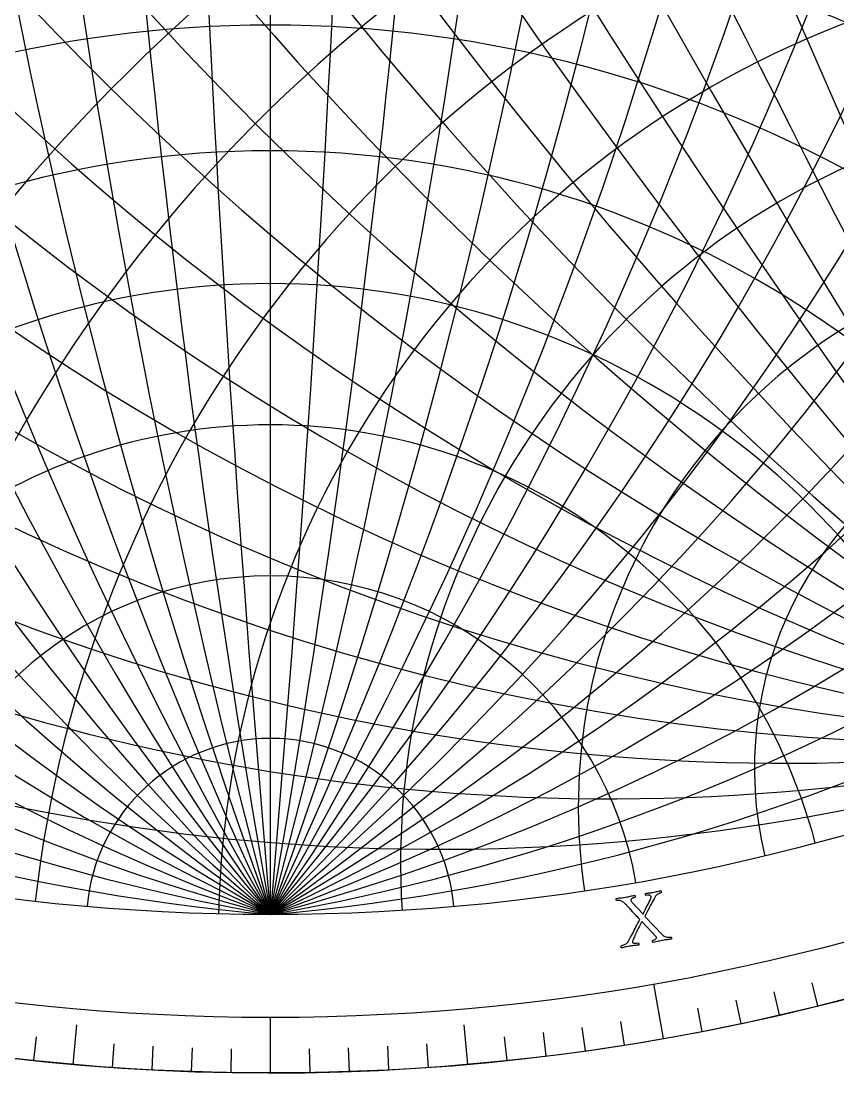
# Model space of a CAD drawing. Header units: millimetres. Extents: x -93 to 93, y -93 to 104.
# Drawn here: x -10.2 to 23.19, y -92.5 to -49.5 of the extents above; entities that cross this region are included whole.
import ezdxf

# ---------------------------------------------------------------- set-up
doc = ezdxf.new("R2010")
doc.units = ezdxf.units.MM
for name, color, linetype in [('CUT_OUTER', 1, 'Continuous'), ('ENGRAVE', 7, 'Continuous'), ('ENGRAVE_FINE', 8, 'Continuous'), ('TEXT', 5, 'Continuous')]:
    doc.layers.add(name, color=color, linetype=linetype)

msp = doc.modelspace()

# ---------------------------------------------------------------- linework, layer by layer
at = {"layer": 'CUT_OUTER'}
msp.add_arc((-0.00016163451268817473, -0.00020839108152426208), 92.4997916090597, 179.65828225975352, 0.2435267392302194, dxfattribs=at)
at = {"layer": 'ENGRAVE'}
for points in [[(-0, -86.025), (-0, 86.025)], [(16.0625, -91.0947), (15.6689, -88.8629)], [(-0, -92.5), (-0, -90.2338)], [(-8.0619, -92.148), (-7.9208, -90.5354)], [(8.0619, -92.148), (7.9208, -90.5354)]]:
    msp.add_lwpolyline(points, dxfattribs=at)
for radius in [92.5, 90.23375, 86.025, 86.025]:
    msp.add_circle((0, 0), radius, dxfattribs=at)
for centre, radius, start, end in [((15.168528515445656, 0), 87.35207428747118, 99.99999983752946, 260.00000016247054), ((31.310539402750127, 0), 91.5458928772404, 109.99999992129074, 250.00000007870926), ((49.66655690703753, -1.624501599083876e-14), 99.33311381407509, 119.99999995038047, 240.00000004961953), ((72.18354577202557, 7.806927275901396e-15), 112.29766206480932, 129.9999999658587, 230.0000000341413), ((102.5206028029169, -0), 133.83114220566696, 139.99999997596137, 220.00000002403863), ((148.99967072111275, 2.109784916152207e-15), 172.05000000000007, 149.99999998346016, 210.00000001653984), ((236.35174500858386, -1.7136434653381925e-14), 251.52027352402956, 159.99999998957287, 200.00000001042713), ((487.87201853261314, 1.7969609642463094e-15), 495.39823081243077, 169.99999999494844, 190.00000000505156), ((-15.168528515445692, 5.0011889793700714e-15), 87.3520742874712, 279.99999983752946, 80.00000016247054), ((-72.18354577202558, 9.758659094876748e-15), 112.29766206480934, 309.9999999658587, 50.000000034141294), ((-49.66655690703753, 2.7075026651397943e-15), 99.33311381407509, 299.99999995038047, 60.00000004961953), ((-31.31053940275002, 0), 91.5458928772403, 289.99999992129074, 70.00000007870972), ((-487.8720185326132, 1.7969609642463094e-15), 495.3982308124308, 349.99999999494844, 10.000000005051561), ((-236.35174500858395, -1.7136434653381935e-14), 251.52027352402965, 339.99999998957287, 20.00000001042713), ((-148.9996707211126, 2.1097849161522048e-15), 172.04999999999993, 329.99999998346016, 30.000000016539843), ((-102.52060280291674, 5.6538157364751155e-15), 133.8311422056668, 319.9999999759614, 40.00000002403863), ((-4.817300315426914e-15, -133.83114220566696), 102.5206028029169, 49.99999997596137, 130.00000002403863), ((-4.7237309006349184e-15, -112.29766206480932), 72.18354577202557, 39.999999965858706, 140.0000000341413), ((-0, -99.33311381407499), 49.66655690703743, 29.99999995038047, 150.00000004961953), ((-0, -91.54589287724038), 31.310539402750102, 19.999999921290737, 160.00000007870926), ((-0, -87.35207428747128), 15.168528515445757, 9.999999837529913, 170.0000001624701)]:
    msp.add_arc(centre, radius, start, end, dxfattribs=at)
at = {"layer": 'ENGRAVE_FINE'}
for points in [[(34.4171, -78.8401), (-34.4171, 78.8401)], [(22.3778, -89.7524), (22.1428, -88.81)], [(20.808, -90.1292), (20.5895, -89.1829)], [(17.6498, -90.8005), (17.4645, -89.8471)], [(19.2318, -90.4787), (19.0299, -89.5286)], [(12.8735, -91.5998), (12.7383, -90.638)], [(14.4702, -91.3612), (14.3183, -90.4019)], [(-9.6689, -91.9933), (-9.5674, -91.0273)], [(9.6689, -91.9933), (9.5674, -91.0273)], [(11.2729, -91.8105), (11.1545, -90.8465)], [(-6.4525, -92.2747), (-6.3847, -91.3058)], [(-4.8411, -92.3732), (-4.7902, -91.4033)], [(-3.2282, -92.4437), (-3.1943, -91.473)], [(-1.6143, -92.4859), (-1.5974, -91.5148)], [(1.6143, -92.4859), (1.5974, -91.5148)], [(3.2282, -92.4437), (3.1943, -91.473)], [(4.8411, -92.3732), (4.7902, -91.4033)], [(6.4525, -92.2747), (6.3847, -91.3058)]]:
    msp.add_lwpolyline(points, dxfattribs=at)
for centre, radius, start, end in [((7.52621227981759, 0), 86.35360152466644, 94.99999967255303, 265.00000032744697), ((23.05032927888738, 0), 89.05963341977744, 104.99999989308458, 255.00000010691542), ((40.114116292783706, 0), 94.91808547874831, 114.99999993856432, 245.00000006143568), ((60.23535347449024, 9.75772329238978e-15), 105.01713399820423, 124.99999995908661, 235.0000000409134), ((86.02499999999996, -1.1723341796468616e-14), 121.65772170314547, 134.99999997135205, 225.00000002864795), ((122.85643227999066, -8.581897466331998e-15), 149.98001059330522, 144.9999999799404, 215.0000000200596), ((184.48120783683476, 3.968188271997002e-15), 203.55249119069367, 154.99999998664111, 205.00000001335889), ((321.0496707211125, 1.2920018870628593e-14), 332.3750768260682, 164.99999999232364, 195.00000000767636), ((983.2702493450453, -3.6366812449670425e-15), 987.02618195875, 174.99999999749366, 185.00000000250634), ((-7.526212279817645, 8.119422323193695e-15), 86.3536015246665, 274.9999996725535, 85.00000032744651), ((-23.05032927888738, 3.0584866627739177e-15), 89.05963341977744, 284.9999998930846, 75.00000010691542), ((-60.23535347449013, -3.252574430796591e-15), 105.01713399820412, 304.9999999590866, 55.00000004091339), ((-40.114116292783706, 8.991473341385332e-15), 94.91808547874831, 294.9999999385643, 65.00000006143568), ((-983.2702493450452, -1.0910043734901128e-14), 987.0261819587499, 354.99999999749366, 5.00000000250634), ((-321.0496707211125, 1.4094566040685736e-14), 332.3750768260682, 344.99999999232364, 15.000000007676363), ((-184.48120783683453, 2.6454588479979976e-15), 203.55249119069344, 334.9999999866411, 25.000000013358886), ((-122.85643227999053, -1.0298276959598388e-14), 149.98001059330508, 324.9999999799404, 35.00000002005959), ((-86.02499999999996, -1.1723341796468616e-14), 121.65772170314547, 314.99999997135205, 45.000000028647946), ((-6.897616614894542, -3.0111054971237197), 86.35360152466649, 298.5833330058865, 108.58333366078), ((-13.901640084243787, -6.068662150098609), 87.35207428747132, 303.5833331708634, 103.58333349580312), ((-21.125146129507776, -9.222032361257194), 89.05963341977743, 308.58333322641806, 98.58333344024845), ((6.897616614894488, 3.0111054971236766), 86.35360152466643, 118.58333300588606, 288.58333366078045), ((13.901640084243802, 6.068662150098621), 87.35207428747135, 123.5833331708634, 283.5833334958031), ((21.12514612950774, 9.22203236125717), 89.0596334197774, 128.58333322641806, 278.5833334402489), ((28.695456462856022, 12.526797518899356), 91.54589287724042, 133.58333325462377, 273.58333341204275), ((36.76375110690086, 16.04895418713696), 94.9180854787483, 138.5833332718978, 268.58333339476917), ((45.518363738590764, 19.870718093751716), 99.33311381407516, 143.58333328371396, 263.583333382953), ((55.2044454079305, 24.09910818681059), 105.01713399820419, 148.58333329241964, 258.5833333742469), ((66.15471450018525, 28.87937031206012), 112.29766206480939, 153.5833332991922, 253.58333336747432), ((78.84011867264003, 34.417093321256196), 121.65772170314563, 158.58333330468554, 248.58333336198098), ((93.95799466867241, 41.016694612257176), 133.8311422056669, 163.58333330929486, 243.58333335737166), ((112.59535833364276, 49.15270322460947), 149.9800105933053, 168.5833333132739, 238.58333335339262), ((136.55509121577236, 59.612154281255215), 172.05000000000027, 173.58333331679364, 233.58333334987333), ((169.07318010727076, 73.80769481125694), 203.55249119069325, 178.5833333199746, 228.58333334669192), ((-28.695456462855894, -12.526797518899333), 91.54589287724029, 313.58333325462377, 93.58333341204275), ((-216.61144580020107, -94.5601867434138), 251.52027352402973, 3.5833333229063555, 43.58333334376016), ((-169.07318010727133, -73.80769481125716), 203.55249119069384, 358.5833333199746, 48.583333346691916), ((-136.55509121577225, -59.61215428125522), 172.05000000000015, 353.58333331679364, 53.58333334987333), ((-112.59535833364265, -49.15270322460939), 149.98001059330514, 348.5833333132739, 58.58333335339262), ((-93.95799466867234, -41.01669461225713), 133.83114220566682, 343.58333330929486, 63.58333335737166), ((-78.84011867263983, -34.41709332125613), 121.65772170314541, 338.58333330468554, 68.58333336198143), ((-66.1547145001852, -28.879370312060082), 112.29766206480932, 333.5833332991922, 73.58333336747432), ((-55.204445407930365, -24.099108186810522), 105.01713399820405, 328.58333329241964, 78.58333337424688), ((-45.518363738590594, -19.87071809375166), 99.333113814075, 323.5833332837135, 83.58333338295301), ((-36.7637511069009, -16.04895418713698), 94.91808547874834, 318.5833332718978, 88.58333339476917), ((216.61144580020022, 94.56018674341345), 251.52027352402882, 183.58333332290636, 223.58333334376016), ((294.23532856105226, 128.4463409237675), 332.3750768260687, 188.58333332565712, 218.5833333410094), ((447.12453168464526, 195.18903563692598), 495.3982308124308, 193.58333332828192, 213.5833333383846), ((901.1466799841849, 393.38917677097555), 987.0261819587486, 198.58333333082714, 208.58333333583982), ((-901.1466799841866, -393.3891767709763), 987.0261819587504, 18.583333330827145, 28.583333335839825), ((-447.1245316846461, -195.18903563692638), 495.3982308124318, 13.583333328281924, 33.58333333838459), ((-294.23532856105163, -128.44634092376725), 332.3750768260681, 8.583333325657122, 38.58333334100939), ((132.97743721920935, -304.61482709439184), 321.0496707211129, 98.58333332565712, 128.5833333410094), ((100.62884889351226, -230.5130858844444), 236.3517450085837, 93.58333332290636, 133.58333334376016), ((81.43778070426364, -186.5516136191316), 184.48120783683495, 88.5833333199746, 138.58333334669192), ((68.83418664251226, -157.68023734527978), 148.99967072111264, 83.58333331679364, 143.58333334987333), ((60.00437106553631, -137.45355226620111), 122.85643227999033, 78.5833333132739, 148.58333335339262), ((53.5434921311566, -122.6534511315285), 102.52060280291698, 73.58333330929486, 153.58333335737166), ((48.673120152380925, -111.4967650859517), 86.02500000000002, 68.58333330468554, 158.58333336198143), ((44.92832449919704, -102.91846560708598), 72.18354577202547, 63.58333329919219, 163.58333336747478), ((-4.689336718587456e-15, -121.65772170314565), 86.02500000000015, 44.999999971352054, 135.00000002864795), ((42.0155129456211, -96.24601345049636), 60.23535347449023, 58.58333329241964, 168.58333337424688), ((39.74143618750336, -91.0367274771813), 49.66655690703744, 53.5833332837135, 173.58333338295301), ((-0, -105.0171339982043), 60.23535347449031, 34.99999995908661, 145.0000000409134), ((37.97506080554549, -86.99044607177335), 40.11411629278378, 48.5833332718978, 178.58333339476872), ((36.625905705709954, -83.89990187078646), 31.310539402750017, 43.58333325462377, 183.58333341204275), ((-0, -94.91808547874845), 40.11411629278385, 24.999999938564315, 155.00000006143568), ((35.63119691444748, -81.62129692248841), 23.05032927888743, 38.58333322641806, 188.58333344024845), ((34.94803246215858, -80.05635458442872), 15.168528515445585, 33.58333317086249, 193.58333349580403), ((-0, -89.05963341977746), 23.050329278887403, 14.999999893084578, 165.00000010691542), ((-0, -86.35360152466642), 7.526212279817557, 4.999999672552576, 175.00000032744742)]:
    msp.add_arc(centre, radius, start, end, dxfattribs=at)
at = {"layer": 'TEXT'}
msp.add_lwpolyline([(14.511, -85.3135), (14.5645, -85.3041), (14.6156, -85.2945), (14.6644, -85.2846), (14.7107, -85.2745), (14.7557, -85.2645), (14.8003, -85.2547), (14.8446, -85.2451), (14.8885, -85.2357), (14.8925, -85.243), (14.8963, -85.2535), (14.8999, -85.2671), (14.9032, -85.2841), (14.9053, -85.3004), (14.9051, -85.3124), (14.9025, -85.32), (14.8976, -85.3232), (14.8857, -85.3258), (14.8713, -85.3298), (14.8544, -85.3352), (14.8351, -85.342), (14.815, -85.3503), (14.7959, -85.36), (14.7779, -85.3711), (14.7608, -85.3835), (14.7468, -85.3976), (14.7378, -85.4133), (14.7338, -85.4308), (14.7347, -85.45), (14.7402, -85.468), (14.7507, -85.4878), (14.7662, -85.5096), (14.7867, -85.5333), (15.2259, -86.0099), (15.2766, -85.9084), (15.326, -85.8099), (15.3744, -85.7143), (15.4215, -85.6217), (15.4646, -85.5357), (15.5008, -85.4601), (15.5302, -85.3948), (15.5528, -85.34), (15.5555, -85.3315), (15.5572, -85.3232), (15.558, -85.3151), (15.5578, -85.3072), (15.5572, -85.3001), (15.5567, -85.2947), (15.5563, -85.2908), (15.556, -85.2884), (15.5517, -85.2777), (15.5427, -85.267), (15.529, -85.2563), (15.5106, -85.2458), (15.4846, -85.2379), (15.4483, -85.2356), (15.4017, -85.2386), (15.3446, -85.2471), (15.3399, -85.2443), (15.3354, -85.2372), (15.3311, -85.226), (15.3271, -85.2105), (15.3238, -85.1941), (15.322, -85.18), (15.3215, -85.1682), (15.3225, -85.1588), (15.3657, -85.1541), (15.4065, -85.1496), (15.4448, -85.1454), (15.4806, -85.1413), (15.5159, -85.137), (15.5529, -85.1318), (15.5914, -85.1256), (15.6315, -85.1185), (15.6868, -85.108), (15.7373, -85.0974), (15.7832, -85.087), (15.8244, -85.0765), (15.8615, -85.0666), (15.8953, -85.0577), (15.9258, -85.0498), (15.9529, -85.043), (15.957, -85.0498), (15.961, -85.059), (15.9649, -85.0706), (15.9686, -85.0846), (15.971, -85.0991), (15.971, -85.1121), (15.9685, -85.1235), (15.9636, -85.1334), (15.9554, -85.1354), (15.9431, -85.1392), (15.9266, -85.1448), (15.9059, -85.1522), (15.8828, -85.1617), (15.8589, -85.1737), (15.8343, -85.1882), (15.8091, -85.2052), (15.7844, -85.2251), (15.7616, -85.2479), (15.7408, -85.2737), (15.7219, -85.3026), (15.6798, -85.3796), (15.6404, -85.4514), (15.6036, -85.5178), (15.5696, -85.5789), (15.5372, -85.6376), (15.5055, -85.6964), (15.4743, -85.7556), (15.4437, -85.815), (15.4121, -85.8774), (15.3779, -85.9454), (15.3411, -86.019), (15.3016, -86.0983), (16.054, -86.8789), (16.0841, -86.9044), (16.1192, -86.9242), (16.1592, -86.9383), (16.2042, -86.9466), (16.2504, -86.9505), (16.2941, -86.9514), (16.3351, -86.949), (16.3736, -86.9436), (16.3789, -86.9503), (16.3835, -86.9601), (16.3872, -86.9727), (16.39, -86.9883), (16.392, -87.0037), (16.3931, -87.0156), (16.3934, -87.0241), (16.3929, -87.0292), (16.3489, -87.0344), (16.3081, -87.0392), (16.2704, -87.0435), (16.2359, -87.0475), (16.2012, -87.0519), (16.1631, -87.0574), (16.1217, -87.0642), (16.0769, -87.0722), (16.0154, -87.0838), (15.9581, -87.0953), (15.9049, -87.1065), (15.8559, -87.1175), (15.807, -87.1289), (15.7541, -87.1412), (15.697, -87.1543), (15.636, -87.1684), (15.6292, -87.1617), (15.6233, -87.1516), (15.6185, -87.1381), (15.6147, -87.1213), (15.6126, -87.1049), (15.6128, -87.093), (15.6155, -87.0853), (15.6205, -87.082), (15.6311, -87.0795), (15.6445, -87.0753), (15.6605, -87.0695), (15.6793, -87.0619), (15.699, -87.0529), (15.7178, -87.0426), (15.7359, -87.0311), (15.7531, -87.0184), (15.7674, -87.0049), (15.777, -86.9913), (15.7817, -86.9776), (15.7816, -86.9638), (15.7807, -86.9605), (15.7791, -86.9567), (15.7768, -86.9525), (15.7739, -86.9477), (15.7705, -86.9431), (15.7671, -86.939), (15.7636, -86.9356), (15.7599, -86.9327), (15.1736, -86.3054), (15.1472, -86.3575), (15.1198, -86.4123), (15.0915, -86.4698), (15.0622, -86.5301), (15.0327, -86.5913), (15.0036, -86.6519), (14.9749, -86.7118), (14.9466, -86.7711), (14.9196, -86.8282), (14.8948, -86.8817), (14.8721, -86.9317), (14.8515, -86.9781), (14.8337, -87.0193), (14.819, -87.0536), (14.8075, -87.081), (14.7992, -87.1014), (14.798, -87.1052), (14.7966, -87.1098), (14.7949, -87.1153), (14.793, -87.1215), (14.7914, -87.1284), (14.7906, -87.1355), (14.7906, -87.1428), (14.7915, -87.1504), (14.7971, -87.1635), (14.8092, -87.1748), (14.8279, -87.1845), (14.853, -87.1924), (14.8858, -87.1972), (14.9274, -87.1976), (14.9778, -87.1934), (15.037, -87.1847), (15.0425, -87.1915), (15.0475, -87.2012), (15.052, -87.2137), (15.0559, -87.2291), (15.0588, -87.2443), (15.0602, -87.2562), (15.06, -87.2648), (15.0582, -87.2701), (15.0155, -87.2743), (14.9725, -87.2788), (14.9291, -87.2836), (14.8854, -87.2886), (14.8417, -87.2939), (14.7985, -87.2998), (14.7558, -87.3061), (14.7136, -87.3129), (14.6567, -87.3228), (14.6041, -87.3325), (14.556, -87.342), (14.5122, -87.3514), (14.4702, -87.3608), (14.4274, -87.3706), (14.3839, -87.3806), (14.3397, -87.391), (14.3358, -87.3826), (14.3329, -87.3719), (14.3311, -87.3588), (14.3303, -87.3433), (14.3301, -87.3284), (14.3303, -87.3167), (14.3308, -87.3084), (14.3317, -87.3034), (14.341, -87.3012), (14.3565, -87.2965), (14.3782, -87.2895), (14.4061, -87.28), (14.4374, -87.2681), (14.4696, -87.2537), (14.5025, -87.2367), (14.5361, -87.2172), (14.5679, -87.1953), (14.5951, -87.1712), (14.6177, -87.1449), (14.6358, -87.1163), (14.6796, -87.0343), (14.7211, -86.9558), (14.7603, -86.8808), (14.7973, -86.8094), (14.833, -86.7396), (14.8684, -86.6697), (14.9035, -86.5996), (14.9383, -86.5293), (14.9738, -86.4575), (15.0108, -86.3828), (15.0495, -86.3052), (15.0898, -86.2247), (15.0665, -86.1985), (15.0402, -86.1694), (15.0108, -86.1374), (14.9783, -86.1026), (14.9441, -86.0659), (14.9094, -86.0283), (14.8741, -85.9898), (14.8384, -85.9504), (14.8028, -85.9112), (14.7684, -85.8734), (14.735, -85.8371), (14.7026, -85.8021), (14.6723, -85.7693), (14.6448, -85.7397), (14.6202, -85.7131), (14.5985, -85.6895), (14.5808, -85.6703), (14.5682, -85.6566), (14.5606, -85.6483), (14.5581, -85.6456), (14.5275, -85.6116), (14.4983, -85.5818), (14.4703, -85.5562), (14.4437, -85.5347), (14.4167, -85.516), (14.3879, -85.4988), (14.3572, -85.4831), (14.3246, -85.4689), (14.3022, -85.4609), (14.2788, -85.4548), (14.2543, -85.4506), (14.2288, -85.4484), (14.2044, -85.4476), (14.183, -85.4477), (14.1647, -85.4486), (14.1494, -85.4505), (14.1437, -85.449), (14.1388, -85.4427), (14.1346, -85.4315), (14.1311, -85.4154), (14.1291, -85.3983), (14.129, -85.384), (14.1311, -85.3725), (14.1351, -85.3639), (14.1881, -85.3568), (14.2371, -85.3505), (14.2822, -85.3451), (14.3233, -85.3405), (14.3644, -85.3357), (14.4094, -85.3296), (14.4583, -85.3222), (14.511, -85.3135)], close=True, dxfattribs=at)

doc.saveas('drawing.dxf')
